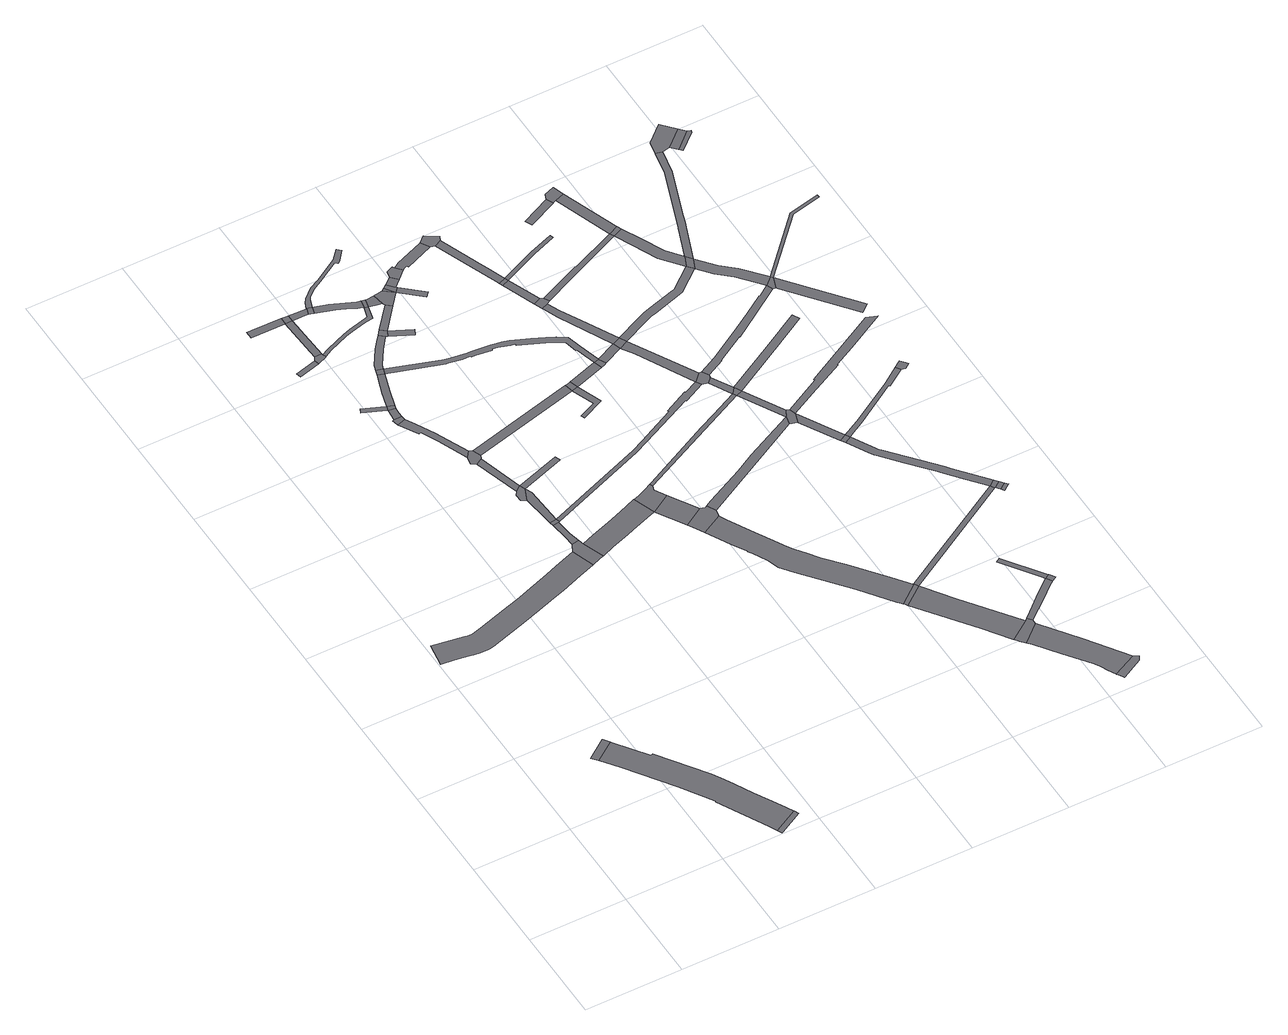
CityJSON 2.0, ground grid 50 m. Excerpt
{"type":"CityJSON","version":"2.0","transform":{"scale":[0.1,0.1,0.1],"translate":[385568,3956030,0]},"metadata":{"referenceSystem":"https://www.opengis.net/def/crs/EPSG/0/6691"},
"CityObjects":{
"road1":{"type":"Road","attributes":{"class":"1040","function":"9020","usage":"9","RoadStructureAttribute.sectionType":"4"},"geometry":[{"type":"MultiSurface","lod":"1","boundaries":[[[0,1,2,3,4,5]]]}]},
"road2":{"type":"Road","attributes":{"class":"1040","function":"9020","usage":"9","RoadStructureAttribute.sectionType":"1"},"geometry":[{"type":"MultiSurface","lod":"1","boundaries":[[[6,7,8,9,10,11,12,13,14,15,16,17,0,5,18,19,20,21,22,23]]]}]},
"road3":{"type":"Road","attributes":{"class":"1040","function":"9020","usage":"9","RoadStructureAttribute.sectionType":"4"},"geometry":[{"type":"MultiSurface","lod":"1","boundaries":[[[24,25,6,23,26,27]]]}]},
"road4":{"type":"Road","attributes":{"class":"1040","function":"9020","usage":"9","RoadStructureAttribute.sectionType":"1"},"geometry":[{"type":"MultiSurface","lod":"1","boundaries":[[[28,29,30,31,32,33,34,35,36,37,38,39,40,41,42,43,44,45,46,47,48,49,50,51,52,53,54,55]]]}]},
"road5":{"type":"Road","attributes":{"class":"1040","function":"9020","usage":"9","RoadStructureAttribute.sectionType":"1"},"geometry":[{"type":"MultiSurface","lod":"1","boundaries":[[[56,57,58,59]]]}]},
"road6":{"type":"Road","attributes":{"class":"1040","function":"9020","usage":"9","RoadStructureAttribute.sectionType":"1"},"geometry":[{"type":"MultiSurface","lod":"1","boundaries":[[[60,61,62,63]]]}]},
"road7":{"type":"Road","attributes":{"class":"1040","function":"9020","usage":"9","RoadStructureAttribute.sectionType":"4"},"geometry":[{"type":"MultiSurface","lod":"1","boundaries":[[[64,65,66,67,44,43,68]]]}]},
"road8":{"type":"Road","attributes":{"class":"1040","function":"9020","usage":"9","RoadStructureAttribute.sectionType":"4"},"geometry":[{"type":"MultiSurface","lod":"1","boundaries":[[[69,70,71,72,73]]]}]},
"road9":{"type":"Road","attributes":{"class":"1040","function":"9020","usage":"9","RoadStructureAttribute.sectionType":"1"},"geometry":[{"type":"MultiSurface","lod":"1","boundaries":[[[74,75,76,77,78,67,66]]]}]},
"road10":{"type":"Road","attributes":{"class":"1040","function":"9020","usage":"9","RoadStructureAttribute.sectionType":"1"},"geometry":[{"type":"MultiSurface","lod":"1","boundaries":[[[79,80,81,82,83]]]}]},
"road11":{"type":"Road","attributes":{"class":"1040","function":"9020","usage":"9","RoadStructureAttribute.sectionType":"1"},"geometry":[{"type":"MultiSurface","lod":"1","boundaries":[[[84,85,86,70,69]]]}]},
"road12":{"type":"Road","attributes":{"class":"1040","function":"9020","usage":"9","RoadStructureAttribute.sectionType":"4"},"geometry":[{"type":"MultiSurface","lod":"1","boundaries":[[[87,88,77,76,89]]]}]},
"road13":{"type":"Road","attributes":{"class":"1040","function":"9020","usage":"9","RoadStructureAttribute.sectionType":"1"},"geometry":[{"type":"MultiSurface","lod":"1","boundaries":[[[90,91,92,73,72,93,94,95,96]]]}]},
"road14":{"type":"Road","attributes":{"class":"1040","function":"9020","usage":"9","RoadStructureAttribute.sectionType":"4"},"geometry":[{"type":"MultiSurface","lod":"1","boundaries":[[[97,63,62,86,85,98]]]}]},
"road15":{"type":"Road","attributes":{"class":"1040","function":"9020","usage":"9","RoadStructureAttribute.sectionType":"4"},"geometry":[{"type":"MultiSurface","lod":"1","boundaries":[[[99,100,101,102,103,56,59,104]]]}]},
"road16":{"type":"Road","attributes":{"class":"1040","function":"9020","usage":"9","RoadStructureAttribute.sectionType":"1"},"geometry":[{"type":"MultiSurface","lod":"1","boundaries":[[[105,106,107,108,88,87]]]}]},
"road17":{"type":"Road","attributes":{"class":"1040","function":"9020","usage":"9","RoadStructureAttribute.sectionType":"4"},"geometry":[{"type":"MultiSurface","lod":"1","boundaries":[[[109,110,111,112,107,106]]]}]},
"road18":{"type":"Road","attributes":{"class":"1040","function":"9020","usage":"9","RoadStructureAttribute.sectionType":"1"},"geometry":[{"type":"MultiSurface","lod":"1","boundaries":[[[113,114,110,109]]]}]},
"road19":{"type":"Road","attributes":{"class":"1040","function":"9020","usage":"9","RoadStructureAttribute.sectionType":"4"},"geometry":[{"type":"MultiSurface","lod":"1","boundaries":[[[115,116,90,96,117,114,113]]]}]},
"road20":{"type":"Road","attributes":{"class":"1040","function":"9020","usage":"9","RoadStructureAttribute.sectionType":"1"},"geometry":[{"type":"MultiSurface","lod":"1","boundaries":[[[103,102,118,83]]]}]},
"road21":{"type":"Road","attributes":{"class":"1040","function":"9020","usage":"9","RoadStructureAttribute.sectionType":"1"},"geometry":[{"type":"MultiSurface","lod":"1","boundaries":[[[119,120,121,122,63,97,123,124]]]}]},
"road22":{"type":"Road","attributes":{"class":"1040","function":"9020","usage":"9","RoadStructureAttribute.sectionType":"4"},"geometry":[{"type":"MultiSurface","lod":"1","boundaries":[[[125,126,79,83,118]]]}]},
"road23":{"type":"Road","attributes":{"class":"1040","function":"9020","usage":"9","RoadStructureAttribute.sectionType":"4"},"geometry":[{"type":"MultiSurface","lod":"1","boundaries":[[[127,119,124,128]]]}]},
"road24":{"type":"Road","attributes":{"class":"1040","function":"9020","usage":"9","RoadStructureAttribute.sectionType":"1"},"geometry":[{"type":"MultiSurface","lod":"1","boundaries":[[[129,130,131,125,118]]]}]},
"road25":{"type":"Road","attributes":{"class":"1040","function":"9020","usage":"9","RoadStructureAttribute.sectionType":"1"},"geometry":[{"type":"MultiSurface","lod":"1","boundaries":[[[132,133,134,135,65,64,136,137,138,139,140]]]}]},
"road26":{"type":"Road","attributes":{"class":"1040","function":"9020","usage":"9","RoadStructureAttribute.sectionType":"1"},"geometry":[{"type":"MultiSurface","lod":"1","boundaries":[[[141,142,109,106]]]}]},
"road27":{"type":"Road","attributes":{"class":"1040","function":"9020","usage":"9","RoadStructureAttribute.sectionType":"4"},"geometry":[{"type":"MultiSurface","lod":"1","boundaries":[[[143,131,130,144,145,146]]]}]},
"road28":{"type":"Road","attributes":{"class":"1040","function":"9020","usage":"9","RoadStructureAttribute.sectionType":"1"},"geometry":[{"type":"MultiSurface","lod":"1","boundaries":[[[147,148,149,150,151,152,153,101,100,154,155,156,157,158,159,160,161]]]}]},
"road29":{"type":"Road","attributes":{"class":"1040","function":"9020","usage":"9","RoadStructureAttribute.sectionType":"1"},"geometry":[{"type":"MultiSurface","lod":"1","boundaries":[[[162,163,164,165,166,167,168,169,127,128]]]}]},
"road30":{"type":"Road","attributes":{"class":"1040","function":"9020","usage":"9","RoadStructureAttribute.sectionType":"1"},"geometry":[{"type":"MultiSurface","lod":"1","boundaries":[[[145,170,171,172,173,174,175,176,177,178,179,180,146]]]}]},
"road31":{"type":"Road","attributes":{"class":"1040","function":"9020","usage":"9","RoadStructureAttribute.sectionType":"4"},"geometry":[{"type":"MultiSurface","lod":"1","boundaries":[[[181,166,165,182,183]]]}]},
"road32":{"type":"Road","attributes":{"class":"1040","function":"9020","usage":"9","RoadStructureAttribute.sectionType":"1"},"geometry":[{"type":"MultiSurface","lod":"1","boundaries":[[[184,116,115,185]]]}]},
"road33":{"type":"Road","attributes":{"class":"1040","function":"9020","usage":"9","RoadStructureAttribute.sectionType":"1"},"geometry":[{"type":"MultiSurface","lod":"1","boundaries":[[[182,186,187,183]]]}]},
"road34":{"type":"Road","attributes":{"class":"1040","function":"9020","usage":"9","RoadStructureAttribute.sectionType":"1"},"geometry":[{"type":"MultiSurface","lod":"1","boundaries":[[[188,189,190,191,192,193,143,146,194,195,196,197,198,199,200,201,202]]]}]},
"road35":{"type":"Road","attributes":{"class":"1040","function":"9020","usage":"9","RoadStructureAttribute.sectionType":"4"},"geometry":[{"type":"MultiSurface","lod":"1","boundaries":[[[203,176,175,147,161,204]]]}]},
"road36":{"type":"Road","attributes":{"class":"1040","function":"9020","usage":"9","RoadStructureAttribute.sectionType":"1"},"geometry":[{"type":"MultiSurface","lod":"1","boundaries":[[[205,206,181,183]]]}]},
"road37":{"type":"Road","attributes":{"class":"1040","function":"9020","usage":"9","RoadStructureAttribute.sectionType":"4"},"geometry":[{"type":"MultiSurface","lod":"1","boundaries":[[[207,208,209,210,211,212,132,140,213]]]}]},
"road38":{"type":"Road","attributes":{"class":"1040","function":"9020","usage":"9","RoadStructureAttribute.sectionType":"1"},"geometry":[{"type":"MultiSurface","lod":"1","boundaries":[[[214,215,213,140]]]}]},
"road39":{"type":"Road","attributes":{"class":"1040","function":"9020","usage":"9","RoadStructureAttribute.sectionType":"1"},"geometry":[{"type":"MultiSurface","lod":"1","boundaries":[[[216,217,218,219,220,204,161]]]}]},
"road40":{"type":"Road","attributes":{"class":"1040","function":"9020","usage":"9","RoadStructureAttribute.sectionType":"4"},"geometry":[{"type":"MultiSurface","lod":"1","boundaries":[[[214,221,222,223,224,225,226,227,228,215]]]}]},
"road41":{"type":"Road","attributes":{"class":"1040","function":"9020","usage":"9","RoadStructureAttribute.sectionType":"4"},"geometry":[{"type":"MultiSurface","lod":"1","boundaries":[[[229,230,219,218,206,205,231]]]}]},
"road42":{"type":"Road","attributes":{"class":"1040","function":"9020","usage":"9","RoadStructureAttribute.sectionType":"1"},"geometry":[{"type":"MultiSurface","lod":"1","boundaries":[[[232,233,234,235,236,237,238,239,240,241,242,243,244,245,246,247,248,128,124,249,250,251,252,253,254,255,256,257,258,259,260,261,262,263,264,265,266,267,268,269,270]]]}]},
"road43":{"type":"Road","attributes":{"class":"1040","function":"9020","usage":"9","RoadStructureAttribute.sectionType":"1"},"geometry":[{"type":"MultiSurface","lod":"1","boundaries":[[[271,272,230,229,273]]]}]},
"road44":{"type":"Road","attributes":{"class":"1040","function":"9020","usage":"9","RoadStructureAttribute.sectionType":"1"},"geometry":[{"type":"MultiSurface","lod":"1","boundaries":[[[89,274,275,276,277,278,279,280,281,282,283,284,285,286,87]]]}]},
"road45":{"type":"Road","attributes":{"class":"1040","function":"9020","usage":"9","RoadStructureAttribute.sectionType":"4"},"geometry":[{"type":"MultiSurface","lod":"1","boundaries":[[[287,288,289,271,273,290]]]}]},
"road46":{"type":"Road","attributes":{"class":"1040","function":"9020","usage":"9","RoadStructureAttribute.sectionType":"1"},"geometry":[{"type":"MultiSurface","lod":"1","boundaries":[[[291,288,287,292]]]}]},
"road47":{"type":"Road","attributes":{"class":"1040","function":"9020","usage":"9","RoadStructureAttribute.sectionType":"1"},"geometry":[{"type":"MultiSurface","lod":"1","boundaries":[[[293,294,290,273]]]}]},
"road48":{"type":"Road","attributes":{"class":"1040","function":"9020","usage":"9","RoadStructureAttribute.sectionType":"1"},"geometry":[{"type":"MultiSurface","lod":"1","boundaries":[[[295,296,297,298,299,300,301,302,303,304,224,223,305,306,307,308,309,310,311,312,313,314,315,316]]]}]},
"road49":{"type":"Road","attributes":{"class":"1040","function":"9020","usage":"9","RoadStructureAttribute.sectionType":"4"},"geometry":[{"type":"MultiSurface","lod":"1","boundaries":[[[317,318,319,291,292,320]]]}]},
"road50":{"type":"Road","attributes":{"class":"1040","function":"9020","usage":"9","RoadStructureAttribute.sectionType":"1"},"geometry":[{"type":"MultiSurface","lod":"1","boundaries":[[[321,322,323,324,325,185]]]}]},
"road51":{"type":"Road","attributes":{"class":"1040","function":"9020","usage":"9","RoadStructureAttribute.sectionType":"4"},"geometry":[{"type":"MultiSurface","lod":"1","boundaries":[[[326,327,184,185,325]]]}]},
"road52":{"type":"Road","attributes":{"class":"1040","function":"9020","usage":"9","RoadStructureAttribute.sectionType":"1"},"geometry":[{"type":"MultiSurface","lod":"1","boundaries":[[[328,317,320,329,330,331,332,333]]]}]},
"road53":{"type":"Road","attributes":{"class":"1040","function":"9020","usage":"9","RoadStructureAttribute.sectionType":"1"},"geometry":[{"type":"MultiSurface","lod":"1","boundaries":[[[334,335,326,325]]]}]},
"road54":{"type":"Road","attributes":{"class":"1040","function":"9020","usage":"9","RoadStructureAttribute.sectionType":"4"},"geometry":[{"type":"MultiSurface","lod":"1","boundaries":[[[336,316,315,337,338,339,340]]]}]},
"road55":{"type":"Road","attributes":{"class":"1040","function":"9020","usage":"9","RoadStructureAttribute.sectionType":"1"},"geometry":[{"type":"MultiSurface","lod":"1","boundaries":[[[341,342,343,344,209,208,345]]]}]},
"road56":{"type":"Road","attributes":{"class":"1040","function":"9020","usage":"9","RoadStructureAttribute.sectionType":"1"},"geometry":[{"type":"MultiSurface","lod":"1","boundaries":[[[346,347,348,226,225,349,350]]]}]},
"road57":{"type":"Road","attributes":{"class":"1040","function":"9020","usage":"9","RoadStructureAttribute.sectionType":"1"},"geometry":[{"type":"MultiSurface","lod":"1","boundaries":[[[339,351,352,353,354,355,356,357,358,340]]]}]},
"road58":{"type":"Road","attributes":{"class":"1040","function":"9020","usage":"9","RoadStructureAttribute.sectionType":"4"},"geometry":[{"type":"MultiSurface","lod":"1","boundaries":[[[270,269,335,334,359,360]]]}]},
"road59":{"type":"Road","attributes":{"class":"1040","function":"9020","usage":"9","RoadStructureAttribute.sectionType":"4"},"geometry":[{"type":"MultiSurface","lod":"1","boundaries":[[[361,362,363,333,332,364,365]]]}]},
"road60":{"type":"Road","attributes":{"class":"1040","function":"9020","usage":"9","RoadStructureAttribute.sectionType":"1"},"geometry":[{"type":"MultiSurface","lod":"1","boundaries":[[[366,367,365,364,368,369,370,371]]]}]},
"road61":{"type":"Road","attributes":{"class":"1040","function":"9020","usage":"9","RoadStructureAttribute.sectionType":"1"},"geometry":[{"type":"MultiSurface","lod":"1","boundaries":[[[372,270,360,373]]]}]},
"road62":{"type":"Road","attributes":{"class":"1040","function":"9020","usage":"9","RoadStructureAttribute.sectionType":"4"},"geometry":[{"type":"MultiSurface","lod":"1","boundaries":[[[371,370,374,375]]]}]},
"road63":{"type":"Road","attributes":{"class":"1040","function":"9020","usage":"9","RoadStructureAttribute.sectionType":"1"},"geometry":[{"type":"MultiSurface","lod":"1","boundaries":[[[374,376,377,375]]]}]},
"road64":{"type":"Road","attributes":{"class":"1040","function":"9020","usage":"9","RoadStructureAttribute.sectionType":"4"},"geometry":[{"type":"MultiSurface","lod":"1","boundaries":[[[378,379,377,376,380,381]]]}]},
"road65":{"type":"Road","attributes":{"class":"1040","function":"9020","usage":"9","RoadStructureAttribute.sectionType":"4"},"geometry":[{"type":"MultiSurface","lod":"1","boundaries":[[[382,383,355,354,384,385,386,387]]]}]},
"road66":{"type":"Road","attributes":{"class":"1040","function":"9020","usage":"9","RoadStructureAttribute.sectionType":"1"},"geometry":[{"type":"MultiSurface","lod":"1","boundaries":[[[388,389,381,380,390,391,392,372,393]]]}]},
"road67":{"type":"Road","attributes":{"class":"1040","function":"9020","usage":"9","RoadStructureAttribute.sectionType":"4"},"geometry":[{"type":"MultiSurface","lod":"1","boundaries":[[[393,372,373,394]]]}]},
"road68":{"type":"Road","attributes":{"class":"1040","function":"9020","usage":"9","RoadStructureAttribute.sectionType":"1"},"geometry":[{"type":"MultiSurface","lod":"1","boundaries":[[[395,396,387,386,397,398,399,400,401,402,403,404]]]}]},
"road69":{"type":"Road","attributes":{"class":"1040","function":"9020","usage":"9","RoadStructureAttribute.sectionType":"1"},"geometry":[{"type":"MultiSurface","lod":"1","boundaries":[[[405,394,373,406,279]]]}]},
"road70":{"type":"Road","attributes":{"class":"1040","function":"9020","usage":"9","RoadStructureAttribute.sectionType":"4"},"geometry":[{"type":"MultiSurface","lod":"1","boundaries":[[[407,408,405,279,278,409,410]]]}]},
"road71":{"type":"Road","attributes":{"class":"1040","function":"9020","usage":"9","RoadStructureAttribute.sectionType":"1"},"geometry":[{"type":"MultiSurface","lod":"1","boundaries":[[[411,412,413,414,371,375]]]}]},
"road72":{"type":"Road","attributes":{"class":"1040","function":"9020","usage":"9","RoadStructureAttribute.sectionType":"4"},"geometry":[{"type":"MultiSurface","lod":"1","boundaries":[[[404,403,415,416,417,418,419,420,421]]]}]},
"road73":{"type":"Road","attributes":{"class":"1040","function":"9020","usage":"9","RoadStructureAttribute.sectionType":"1"},"geometry":[{"type":"MultiSurface","lod":"1","boundaries":[[[410,409,341,422]]]}]},
"road74":{"type":"Road","attributes":{"class":"1040","function":"9020","usage":"9","RoadStructureAttribute.sectionType":"1"},"geometry":[{"type":"MultiSurface","lod":"1","boundaries":[[[423,424,383,382,425,426,427,428]]]}]},
"road75":{"type":"Road","attributes":{"class":"1040","function":"9020","usage":"9","RoadStructureAttribute.sectionType":"4"},"geometry":[{"type":"MultiSurface","lod":"1","boundaries":[[[422,341,345,429]]]}]},
"road76":{"type":"Road","attributes":{"class":"1040","function":"9020","usage":"9","RoadStructureAttribute.sectionType":"1"},"geometry":[{"type":"MultiSurface","lod":"1","boundaries":[[[430,431,336,340]]]}]},
"road77":{"type":"Road","attributes":{"class":"1040","function":"9020","usage":"9","RoadStructureAttribute.sectionType":"1"},"geometry":[{"type":"MultiSurface","lod":"1","boundaries":[[[432,433,429,345,350]]]}]},
"road78":{"type":"Road","attributes":{"class":"1040","function":"9020","usage":"9","RoadStructureAttribute.sectionType":"4"},"geometry":[{"type":"MultiSurface","lod":"1","boundaries":[[[434,432,350,349,435,436]]]}]},
"road79":{"type":"Road","attributes":{"class":"1040","function":"9020","usage":"9","RoadStructureAttribute.sectionType":"1"},"geometry":[{"type":"MultiSurface","lod":"1","boundaries":[[[437,438,439,440,379,378,441,442]]]}]},
"road80":{"type":"Road","attributes":{"class":"1040","function":"9020","usage":"9","RoadStructureAttribute.sectionType":"1"},"geometry":[{"type":"MultiSurface","lod":"1","boundaries":[[[443,444,445,446,447,428]]]}]},
"road81":{"type":"Road","attributes":{"class":"1040","function":"9020","usage":"9","RoadStructureAttribute.sectionType":"1"},"geometry":[{"type":"MultiSurface","lod":"1","boundaries":[[[436,435,448,449]]]}]},
"road82":{"type":"Road","attributes":{"class":"1040","function":"9020","usage":"9","RoadStructureAttribute.sectionType":"4"},"geometry":[{"type":"MultiSurface","lod":"1","boundaries":[[[449,448,450,451]]]}]},
"road83":{"type":"Road","attributes":{"class":"1040","function":"9020","usage":"9","RoadStructureAttribute.sectionType":"4"},"geometry":[{"type":"MultiSurface","lod":"1","boundaries":[[[452,453,443,428,427,454]]]}]},
"road84":{"type":"Road","attributes":{"class":"1040","function":"9020","usage":"9","RoadStructureAttribute.sectionType":"1"},"geometry":[{"type":"MultiSurface","lod":"1","boundaries":[[[455,456,457,458,459,460,393,394,461,462,463,464,465,466]]]}]},
"road85":{"type":"Road","attributes":{"class":"1040","function":"9020","usage":"9","RoadStructureAttribute.sectionType":"1"},"geometry":[{"type":"MultiSurface","lod":"1","boundaries":[[[467,468,469,470,471]]]}]},
"road86":{"type":"Road","attributes":{"class":"1040","function":"9020","usage":"9","RoadStructureAttribute.sectionType":"1"},"geometry":[{"type":"MultiSurface","lod":"1","boundaries":[[[472,473,474,475,451,450,476,477,478,479,480,481,482,483,431,484]]]}]},
"road87":{"type":"Road","attributes":{"class":"1040","function":"9020","usage":"9","RoadStructureAttribute.sectionType":"1"},"geometry":[{"type":"MultiSurface","lod":"1","boundaries":[[[485,486,487,488,489,490,422,429]]]}]},
"road88":{"type":"Road","attributes":{"class":"1040","function":"9020","usage":"9","RoadStructureAttribute.sectionType":"1"},"geometry":[{"type":"MultiSurface","lod":"1","boundaries":[[[491,492,493,494,495,408,407,496,497,498,499,500,501,502]]]}]},
"road89":{"type":"Road","attributes":{"class":"1040","function":"9020","usage":"9","RoadStructureAttribute.sectionType":"4"},"geometry":[{"type":"MultiSurface","lod":"1","boundaries":[[[503,504,505,468,467,506]]]}]},
"road90":{"type":"Road","attributes":{"class":"1040","function":"9020","usage":"9","RoadStructureAttribute.sectionType":"1"},"geometry":[{"type":"MultiSurface","lod":"1","boundaries":[[[507,508,503,506,509,437]]]}]},
"road91":{"type":"Road","attributes":{"class":"1040","function":"9020","usage":"9","RoadStructureAttribute.sectionType":"4"},"geometry":[{"type":"MultiSurface","lod":"1","boundaries":[[[507,437,442,510,511]]]}]},
"road92":{"type":"Road","attributes":{"class":"1040","function":"9020","usage":"9","RoadStructureAttribute.sectionType":"1"},"geometry":[{"type":"MultiSurface","lod":"1","boundaries":[[[512,513,514,515,516,517,518,519,449,451]]]}]},
"road93":{"type":"Road","attributes":{"class":"1040","function":"9020","usage":"9","RoadStructureAttribute.sectionType":"4"},"geometry":[{"type":"MultiSurface","lod":"1","boundaries":[[[520,521,484,431,430,522]]]}]},
"road94":{"type":"Road","attributes":{"class":"1040","function":"9020","usage":"9","RoadStructureAttribute.sectionType":"1"},"geometry":[{"type":"MultiSurface","lod":"1","boundaries":[[[523,524,511,510,525,526,455,527]]]}]},
"road95":{"type":"Road","attributes":{"class":"1040","function":"9020","usage":"9","RoadStructureAttribute.sectionType":"1"},"geometry":[{"type":"MultiSurface","lod":"1","boundaries":[[[520,522,528,529]]]}]},
"road96":{"type":"Road","attributes":{"class":"1040","function":"9020","usage":"9","RoadStructureAttribute.sectionType":"4"},"geometry":[{"type":"MultiSurface","lod":"1","boundaries":[[[530,529,528,531,532]]]}]},
"road97":{"type":"Road","attributes":{"class":"1040","function":"9020","usage":"9","RoadStructureAttribute.sectionType":"1"},"geometry":[{"type":"MultiSurface","lod":"1","boundaries":[[[533,534,535,536,434,436,537,538,539,540,541]]]}]},
"road98":{"type":"Road","attributes":{"class":"1040","function":"9020","usage":"9","RoadStructureAttribute.sectionType":"4"},"geometry":[{"type":"MultiSurface","lod":"1","boundaries":[[[527,455,466,542]]]}]},
"road99":{"type":"Road","attributes":{"class":"1040","function":"9020","usage":"9","RoadStructureAttribute.sectionType":"1"},"geometry":[{"type":"MultiSurface","lod":"1","boundaries":[[[543,544,545,542,466,546,547,548,549,502,550]]]}]},
"road100":{"type":"Road","attributes":{"class":"1040","function":"9020","usage":"9","RoadStructureAttribute.sectionType":"4"},"geometry":[{"type":"MultiSurface","lod":"1","boundaries":[[[550,502,501,551,552]]]}]},
"road101":{"type":"Road","attributes":{"class":"1040","function":"9020","usage":"9","RoadStructureAttribute.sectionType":"4"},"geometry":[{"type":"MultiSurface","lod":"1","boundaries":[[[553,554,555,517,516,556,557]]]}]},
"road102":{"type":"Road","attributes":{"class":"1040","function":"9020","usage":"9","RoadStructureAttribute.sectionType":"1"},"geometry":[{"type":"MultiSurface","lod":"1","boundaries":[[[558,559,560,561,562,563,564,565,566,567,568,527,542]]]}]},
"road103":{"type":"Road","attributes":{"class":"1040","function":"9020","usage":"9","RoadStructureAttribute.sectionType":"1"},"geometry":[{"type":"MultiSurface","lod":"1","boundaries":[[[551,569,570,552]]]}]},
"road104":{"type":"Road","attributes":{"class":"1040","function":"9020","usage":"9","RoadStructureAttribute.sectionType":"1"},"geometry":[{"type":"MultiSurface","lod":"1","boundaries":[[[571,572,573,574,550,552]]]}]},
"road105":{"type":"Road","attributes":{"class":"1040","function":"9020","usage":"9","RoadStructureAttribute.sectionType":"4"},"geometry":[{"type":"MultiSurface","lod":"1","boundaries":[[[575,576,577,564,563,578]]]}]},
"road106":{"type":"Road","attributes":{"class":"1040","function":"9020","usage":"9","RoadStructureAttribute.sectionType":"1"},"geometry":[{"type":"MultiSurface","lod":"1","boundaries":[[[575,578,579,580]]]}]},
"road107":{"type":"Road","attributes":{"class":"1040","function":"9020","usage":"9","RoadStructureAttribute.sectionType":"4"},"geometry":[{"type":"MultiSurface","lod":"1","boundaries":[[[581,580,579,582,583]]]}]}
},
"vertices":[
[425,876,0],[404,906,0],[402,908,0],[298,832,0],[323,803,0],[324,804,0],
[923,97,0],[905,132,0],[870,199,0],[822,284,0],[775,374,0],[751,422,0],[743,436,0],[718,480,0],[661,563,0],[553,718,0],[542,713,0],[428,873,0],[389,716,0],[550,482,0],[650,325,0],[648,319,0],[780,67,0],[799,30,0],
[936,72,0],[924,95,0],[810,5,0],[815,7,0],
[9,1672,0],[77,1662,0],[145,1651,0],[166,1647,0],[196,1643,0],[215,1643,0],[235,1642,0],[251,1644,0],[271,1649,0],[313,1662,0],[460,1707,0],[561,1739,0],[634,1765,0],[715,1792,0],[825,1832,0],[908,1861,0],[868,1976,0],[784,1946,0],[674,1906,0],[595,1879,0],[523,1853,0],[424,1823,0],[276,1777,0],[240,1766,0],[222,1762,0],[201,1762,0],[190,1764,0],[28,1793,0],
[459,3576,0],[349,3547,0],[356,3521,0],[466,3551,0],
[487,3216,0],[477,3193,0],[588,3147,0],[598,3170,0],
[973,1887,0],[933,1995,0],[927,2023,0],[890,2019,0],[915,1864,0],
[625,3083,0],[586,3082,0],[577,3080,0],[583,3048,0],[627,3063,0],
[927,2026,0],[915,2083,0],[906,2166,0],[874,2162,0],[884,2073,0],
[460,3877,0],[309,3880,0],[284,3880,0],[284,3840,0],[459,3839,0],
[624,3108,0],[627,3141,0],[591,3146,0],
[905,2187,0],[871,2182,0],[912,2168,0],
[776,2750,0],[701,2923,0],[655,3014,0],[637,2951,0],[649,2956,0],[691,2868,0],[751,2718,0],
[632,3160,0],[628,3149,0],
[512,3570,0],[518,3573,0],[509,3589,0],[509,3598,0],[471,3596,0],[468,3552,0],
[892,2386,0],[880,2420,0],[852,2354,0],[866,2215,0],
[867,2447,0],[837,2425,0],[823,2404,0],[826,2368,0],
[801,2680,0],[770,2659,0],
[810,2699,0],[794,2741,0],[746,2676,0],
[495,3840,0],
[657,3360,0],[646,3325,0],[635,3293,0],[623,3258,0],[657,3247,0],[690,3349,0],
[495,3876,0],[491,3876,0],
[667,3389,0],[700,3378,0],
[575,3840,0],[578,3839,0],[589,3873,0],
[1267,2119,0],[1179,2087,0],[1098,2055,0],[1000,2020,0],[976,1887,0],[1040,1911,0],[1138,1947,0],[1196,1969,0],[1308,2009,0],
[1103,2496,0],[1093,2524,0],
[590,3876,0],[600,3832,0],[604,3831,0],[616,3867,0],
[815,3750,0],[799,3692,0],[766,3685,0],[693,3666,0],[654,3653,0],[606,3634,0],[545,3609,0],[555,3595,0],[661,3637,0],[698,3650,0],[771,3666,0],[804,3672,0],[815,3674,0],[818,3684,0],[834,3745,0],
[708,3403,0],[758,3481,0],[795,3529,0],[810,3547,0],[783,3569,0],[768,3551,0],[730,3501,0],[676,3418,0],
[698,3801,0],[742,3784,0],[783,3764,0],[789,3761,0],[813,3753,0],[816,3752,0],[823,3792,0],[807,3796,0],[688,3845,0],[677,3849,0],[636,3861,0],
[806,3597,0],[817,3543,0],[833,3575,0],
[1353,2883,0],[1364,2839,0],
[928,3489,0],[943,3520,0],
[886,4123,0],[844,4075,0],[720,4000,0],[669,3975,0],[615,3927,0],[602,3909,0],[630,3913,0],[638,3926,0],[674,3957,0],[726,3987,0],[841,4056,0],[852,4044,0],[860,4051,0],[867,4059,0],[906,4106,0],
[834,3790,0],[843,3789,0],
[931,3695,0],[905,3717,0],
[1373,2126,0],[1382,2149,0],[1374,2164,0],[1342,2147,0],[1300,2131,0],[1268,2119,0],[1408,2069,0],
[1395,1864,0],[1495,1924,0],
[837,3744,0],[885,3734,0],[899,3731,0],[890,3792,0],[853,3787,0],
[1420,1821,0],[1431,1800,0],[1439,1786,0],[1544,1842,0],[1552,1877,0],[1529,1922,0],[1526,1921,0],[1521,1918,0],
[984,3760,0],[937,3799,0],[983,3759,0],
[1563,2952,0],[1532,3064,0],[1513,3134,0],[1468,3162,0],[1429,3184,0],[1369,3212,0],[1325,3230,0],[1277,3248,0],[1242,3257,0],[1218,3262,0],[1190,3267,0],[1102,3276,0],[1069,3278,0],[1042,3280,0],[1013,3284,0],[976,3291,0],[956,3297,0],[839,3303,0],[961,3266,0],[971,3264,0],[1008,3257,0],[1039,3253,0],[1074,3252,0],[1080,3246,0],[1098,3245,0],[1181,3235,0],[1185,3242,0],[1210,3239,0],[1267,3221,0],[1290,3215,0],[1288,3208,0],[1310,3198,0],[1435,3144,0],[1489,3107,0],[1502,3047,0],[1508,3047,0],[1537,2944,0],[1537,2943,0],[1563,2950,0],
[952,3810,0],[948,3807,0],[985,3761,0],
[1424,2365,0],[1491,2397,0],[1773,2533,0],[1776,2529,0],[1885,2583,0],[1871,2611,0],[1799,2575,0],[1797,2581,0],[1673,2517,0],[1676,2511,0],[1590,2469,0],[1482,2415,0],[1416,2383,0],
[1001,3787,0],[970,3822,0],[966,3820,0],[1005,3783,0],
[1008,3856,0],[1039,3822,0],
[1091,3668,0],[1111,3690,0],
[2021,1126,0],[1888,1296,0],[1811,1389,0],[1769,1449,0],[1732,1499,0],[1705,1541,0],[1679,1588,0],[1642,1658,0],[1598,1741,0],[1562,1807,0],[1506,1661,0],[1546,1590,0],[1549,1584,0],[1560,1565,0],[1597,1493,0],[1617,1434,0],[1666,1370,0],[1850,1140,0],[1970,980,0],[1972,978,0],[1987,959,0],[2088,1039,0],
[1057,3893,0],[1050,3906,0],[1015,3889,0],[1084,3863,0],
[1408,2723,0],[1322,2684,0],[1330,2666,0],[1446,2719,0],[1397,2848,0],
[1384,2892,0],[1374,2888,0],
[1085,3913,0],[1093,3871,0],[1109,3877,0],[1114,3869,0],[1259,3926,0],[1233,3972,0],
[1552,2899,0],[1538,2942,0],
[2091,1041,0],[1994,949,0],[1995,949,0],[2001,940,0],[2104,1019,0],
[1977,2463,0],[1839,2396,0],[1755,2355,0],[1384,2169,0],[1987,2446,0],
[1860,2094,0],[1759,2039,0],[1561,1939,0],[2102,2176,0],[2113,2220,0],
[2214,653,0],[2303,522,0],[2305,520,0],[2306,519,0],[2410,595,0],[2407,598,0],[2207,872,0],[2117,1002,0],
[1568,2904,0],[1582,2911,0],
[1329,3961,0],[1282,3987,0],[1266,4000,0],[1282,3919,0],[1318,3939,0],
[1415,3686,0],[1406,3709,0],[1357,3728,0],[1408,3594,0],[1414,3578,0],[1451,3592,0],
[1667,2998,0],[1681,2957,0],
[1421,3559,0],[1459,3573,0],
[1486,3390,0],[1524,3405,0],
[1555,3369,0],[1541,3398,0],[1502,3347,0],[1537,3361,0],
[2440,581,0],[2421,604,0],[2320,502,0],[2323,498,0],[2344,475,0],[2439,557,0],
[1629,3169,0],[1563,3299,0],[1504,3341,0],[1537,3264,0],[1601,3134,0],[1709,3016,0],
[1728,2981,0],
[2574,374,0],[2440,556,0],[2365,452,0],[2449,335,0],[2525,235,0],[2543,208,0],[2558,181,0],[2576,143,0],[2596,105,0],[2715,166,0],
[1911,2652,0],[1722,2894,0],
[1944,2616,0],[1924,2649,0],[1914,2576,0],[1940,2601,0],
[1643,3655,0],[1766,3702,0],[1759,3720,0],[1635,3674,0],
[2597,103,0],[2599,101,0],[2612,78,0],[2618,70,0],[2619,68,0],[2726,127,0],[2740,151,0],
[2000,2494,0],
[2545,714,0],[2479,655,0],[2547,671,0],[2611,727,0],[2638,745,0],[2619,774,0],
[2020,2459,0],
[2702,1374,0],[2689,1395,0],
[2132,2258,0],[2125,2270,0],
[2148,2251,0],[2141,2165,0],[2158,2217,0],
[1995,3595,0],[1762,3492,0],[1760,3496,0],[1686,3464,0],[1695,3435,0],[2005,3573,0],
[2640,791,0],[2635,798,0],[2501,987,0],[2480,972,0],[2608,793,0],
[2250,1973,0],[2285,1992,0],
[2264,1949,0],[2298,1969,0],
[2662,762,0],[2643,789,0],[2657,758,0],
[2191,3249,0],[2073,3154,0],[2065,3150,0],[1919,3108,0],[1886,3098,0],[1844,3079,0],[1861,3043,0],[1900,3060,0],[1931,3069,0],[2079,3113,0],[2095,3120,0],[2217,3218,0],
[1871,3886,0],[1854,3920,0],[1707,3851,0],[1723,3817,0],[1870,3885,0],
[2592,1577,0],[2573,1600,0],[2377,1830,0],[2374,1835,0],[2324,1842,0],[2336,1821,0],[2344,1810,0],[2428,1710,0],[2493,1631,0],[2531,1588,0],[2540,1578,0],[2616,1484,0],[2720,1420,0],
[2257,2595,0],[2274,2604,0],[2469,2716,0],[2451,2751,0],[2254,2639,0],[2237,2629,0],
[2385,2925,0],[2383,2928,0],[2281,2861,0],[2164,2785,0],[2015,2696,0],[2037,2665,0],[2035,2668,0],[2181,2755,0],[2183,2752,0],[2299,2828,0],[2456,2935,0],[2445,2967,0],
[1939,3912,0],[1919,3970,0],[1867,3951,0],[1888,3894,0],
[2045,3619,0],[2043,3623,0],[1992,3602,0],
[2006,3573,0],[2056,3596,0],
[2327,1987,0],[2384,2018,0],[2607,2158,0],[2611,2152,0],[2706,2216,0],[2689,2241,0],[2599,2177,0],[2372,2038,0],
[2736,1400,0],[2731,1407,0],[2705,1375,0],
[2154,3384,0],[2099,3504,0],[2049,3481,0],[2106,3355,0],[2215,3306,0],
[2721,1354,0],[2753,1378,0],
[2766,1363,0],[2733,1338,0],[2765,1362,0],
[2727,2574,0],[2514,2457,0],[2334,2359,0],[2338,2352,0],[2285,2284,0],[2475,2381,0],[2473,2386,0],[2579,2443,0],[2781,2555,0],
[2241,3275,0],
[2482,3008,0],[2385,3122,0],[2317,3184,0],[2219,3215,0],[2277,3146,0],[2345,3084,0],[2440,2972,0],[2484,3006,0],
[2471,2934,0],[2493,2994,0],
[2742,2245,0],[2723,2266,0],[2718,2262,0],[2726,2212,0],[2752,2232,0],
[2311,3459,0],[2322,3487,0],[2336,3526,0],[2343,3546,0],[2430,3786,0],[2455,3914,0],[2420,3921,0],[2396,3796,0],[2289,3499,0],[2281,3478,0],[2279,3471,0],
[2733,2607,0],[2776,2642,0],
[2765,3287,0],[2922,3323,0],[2919,3337,0],[2758,3301,0],
[2583,4004,0],[2524,4071,0],[2434,3991,0],[2494,3924,0],
[2523,3892,0],[2612,3971,0],
[2631,3964,0],[2538,3875,0],[2627,3954,0]
]}
